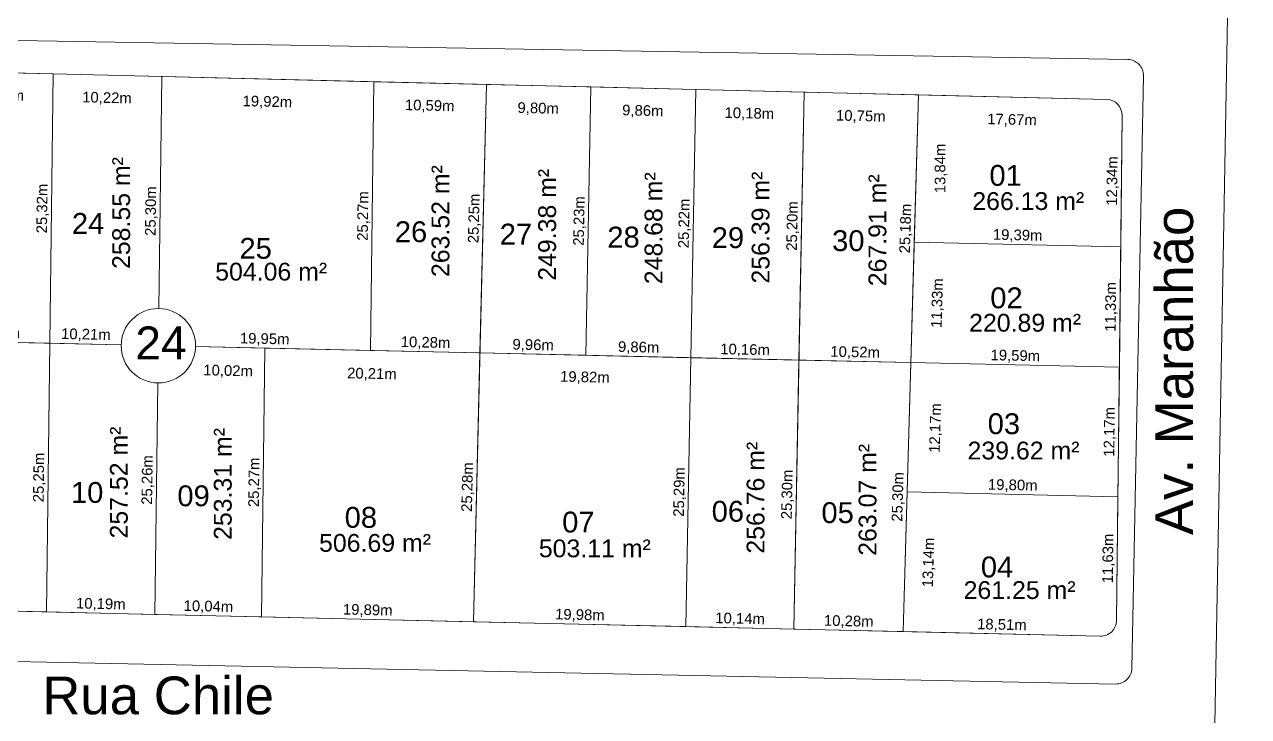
# Model space of a CAD drawing. Header units: metres. Extents: x 3808 to 8215, y 2374 to 6187.
# Drawn here: x 5308.2 to 5423.2, y 5168.4 to 5233.5 of the extents above; entities that cross this region are included whole.
import ezdxf
from ezdxf.enums import TextEntityAlignment as Align

# ---------------------------------------------------------------- set-up
doc = ezdxf.new("R2010")
doc.units = ezdxf.units.M
doc.linetypes.add('CONTINUO', pattern=[0])
for name, color, linetype in [('Areas Lotes', 1, 'Continuous'), ('Calçada', 8, 'Continuous'), ('COTAS', 7, 'Continuous'), ('Lote', 7, 'Continuous'), ('Nome das Ruas', 7, 'Continuous'), ('Nº Lote', 7, 'Continuous'), ('Nº. quadra', 7, 'Continuous'), ('q', 9, 'CONTINUO'), ('quadras', 7, 'Continuous')]:
    doc.layers.add(name, color=color, linetype=linetype)
doc.styles.add('Arial', font='arial.ttf')
doc.dimstyles.new('Copy(2) of ISO-25', dxfattribs={"dimtxt": 1, "dimasz": 2.5, "dimexe": 1.25, "dimexo": 0.625, "dimgap": 0.2, "dimtad": 1, "dimtoh": 1, "dimlfac": 1, "dimzin": 1, "dimtxsty": 'Arial', "dimblk": 'NONE', "dimcen": 0, "dimse1": 1, "dimse2": 1, "dimsd1": 1, "dimsd2": 1, "dimclrt": 256, "dimaunit": 1, "dimadec": 3, "dimazin": 0, "dimtfac": 1, "dimtmove": 0, "dimatfit": 3, "dimldrblk": 'NONE', "dimfxl": 1, "dimtolj": 1, "dimtzin": 0, "dimarcsym": 0})

# ---------------------------------------------------------------- blocks, each defined once
blk = doc.blocks.new('*D5494')
at = {"layer": 'Defpoints', "color": 0, "linetype": 'Continuous', "transparency": 16777216}
for p in [(5390.81, 5176.43), (5390.81, 5176.43), (5409.32, 5176.01)]:
    blk.add_point(p, dxfattribs=at)
at = {"layer": 'Lote', "linetype": 'Continuous', "lineweight": 5, "transparency": 16777216, "insert": (5400.08, 5177.02), "char_height": 1, "attachment_point": 5, "rotation": 358.6772, "style": 'Arial'}
blk.add_mtext('\\A1;18,51m', dxfattribs=at)
blk = doc.blocks.new('_None')
blk = doc.blocks.new('*D5495')
at = {"layer": 'Defpoints', "color": 0, "linetype": 'Continuous', "transparency": 16777216}
for p in [(5380.54, 5176.67), (5380.54, 5176.67), (5390.81, 5176.43)]:
    blk.add_point(p, dxfattribs=at)
at = {"layer": 'Lote', "linetype": 'Continuous', "lineweight": 5, "transparency": 16777216, "insert": (5385.69, 5177.35), "char_height": 1, "attachment_point": 5, "rotation": 358.6772, "style": 'Arial'}
blk.add_mtext('\\A1;10,28m', dxfattribs=at)
blk = doc.blocks.new('*D5496')
at = {"layer": 'Defpoints', "color": 0, "linetype": 'Continuous', "transparency": 16777216}
for p in [(5370.4, 5176.9), (5370.4, 5176.9), (5380.54, 5176.67)]:
    blk.add_point(p, dxfattribs=at)
at = {"layer": 'Lote', "linetype": 'Continuous', "lineweight": 5, "transparency": 16777216, "insert": (5375.48, 5177.59), "char_height": 1, "attachment_point": 5, "rotation": 358.6772, "style": 'Arial'}
blk.add_mtext('\\A1;10,14m', dxfattribs=at)
blk = doc.blocks.new('*D5497')
at = {"layer": 'Defpoints', "color": 0, "linetype": 'Continuous', "transparency": 16777216}
for p in [(5350.42, 5177.37), (5350.42, 5177.37), (5370.4, 5176.9)]:
    blk.add_point(p, dxfattribs=at)
at = {"layer": 'Lote', "linetype": 'Continuous', "lineweight": 5, "transparency": 16777216, "insert": (5360.43, 5177.94), "char_height": 1, "attachment_point": 5, "rotation": 358.6772, "style": 'Arial'}
blk.add_mtext('\\A1;19,98m', dxfattribs=at)
blk = doc.blocks.new('*D5498')
at = {"layer": 'Defpoints', "color": 0, "linetype": 'Continuous', "transparency": 16777216}
for p in [(5330.53, 5177.82), (5330.53, 5177.82), (5350.42, 5177.37)]:
    blk.add_point(p, dxfattribs=at)
at = {"layer": 'Lote', "linetype": 'Continuous', "lineweight": 5, "transparency": 16777216, "insert": (5340.5, 5178.4), "char_height": 1, "attachment_point": 5, "rotation": 358.6772, "style": 'Arial'}
blk.add_mtext('\\A1;19,89m', dxfattribs=at)
blk = doc.blocks.new('*D5499')
at = {"layer": 'Defpoints', "color": 0, "linetype": 'Continuous', "transparency": 16777216}
for p in [(5320.5, 5178.06), (5320.5, 5178.06), (5330.53, 5177.82)]:
    blk.add_point(p, dxfattribs=at)
at = {"layer": 'Lote', "linetype": 'Continuous', "lineweight": 5, "transparency": 16777216, "insert": (5325.53, 5178.74), "char_height": 1, "attachment_point": 5, "rotation": 358.6772, "style": 'Arial'}
blk.add_mtext('\\A1;10,04m', dxfattribs=at)
blk = doc.blocks.new('*D5500')
at = {"layer": 'Defpoints', "color": 0, "linetype": 'Continuous', "transparency": 16777216}
for p in [(5310.31, 5178.29), (5310.31, 5178.29), (5320.5, 5178.06)]:
    blk.add_point(p, dxfattribs=at)
at = {"layer": 'Lote', "linetype": 'Continuous', "lineweight": 5, "transparency": 16777216, "insert": (5315.42, 5178.97), "char_height": 1, "attachment_point": 5, "rotation": 358.6772, "style": 'Arial'}
blk.add_mtext('\\A1;10,19m', dxfattribs=at)
blk = doc.blocks.new('*D5501')
at = {"layer": 'Defpoints', "color": 0, "linetype": 'Continuous', "transparency": 16777216}
for p in [(5299.74, 5178.54), (5299.74, 5178.54), (5310.31, 5178.29)]:
    blk.add_point(p, dxfattribs=at)
at = {"layer": 'Lote', "linetype": 'Continuous', "lineweight": 5, "transparency": 16777216, "insert": (5305.05, 5179.21), "char_height": 1, "attachment_point": 5, "rotation": 358.6772, "style": 'Arial'}
blk.add_mtext('\\A1;10,57m', dxfattribs=at)
blk = doc.blocks.new('*D5513')
at = {"layer": 'Defpoints', "color": 0, "linetype": 'Continuous', "transparency": 16777216}
for p in [(5300.33, 5203.77), (5310.63, 5203.54), (5310.63, 5203.54)]:
    blk.add_point(p, dxfattribs=at)
at = {"layer": 'Lote', "linetype": 'Continuous', "lineweight": 5, "transparency": 16777216, "insert": (5305.5, 5204.46), "char_height": 1, "attachment_point": 5, "rotation": 358.7143, "style": 'Arial'}
blk.add_mtext('\\A1;10,30m', dxfattribs=at)
blk = doc.blocks.new('*D5514')
at = {"layer": 'Defpoints', "color": 0, "linetype": 'Continuous', "transparency": 16777216}
for p in [(5308.9, 5203.63), (5319.1, 5203.4), (5319.1, 5203.4)]:
    blk.add_point(p, dxfattribs=at)
at = {"layer": 'Lote', "linetype": 'Continuous', "lineweight": 5, "transparency": 16777216, "insert": (5314.02, 5204.31), "char_height": 1, "attachment_point": 5, "rotation": 358.7143, "style": 'Arial'}
blk.add_mtext('\\A1;10,21m', dxfattribs=at)
blk = doc.blocks.new('*D5515')
at = {"layer": 'Defpoints', "color": 0, "linetype": 'Continuous', "transparency": 16777216}
for p in [(5320.83, 5203.31), (5340.77, 5202.86), (5340.77, 5202.86)]:
    blk.add_point(p, dxfattribs=at)
at = {"layer": 'Lote', "linetype": 'Continuous', "lineweight": 5, "transparency": 16777216, "insert": (5330.82, 5203.89), "char_height": 1, "attachment_point": 5, "rotation": 358.7143, "style": 'Arial'}
blk.add_mtext('\\A1;19,95m', dxfattribs=at)
blk = doc.blocks.new('*D5516')
at = {"layer": 'Defpoints', "color": 0, "linetype": 'Continuous', "transparency": 16777216}
for p in [(5340.77, 5202.86), (5351.04, 5202.63), (5351.04, 5202.63)]:
    blk.add_point(p, dxfattribs=at)
at = {"layer": 'Lote', "linetype": 'Continuous', "lineweight": 5, "transparency": 16777216, "insert": (5345.93, 5203.55), "char_height": 1, "attachment_point": 5, "rotation": 358.7143, "style": 'Arial'}
blk.add_mtext('\\A1;10,28m', dxfattribs=at)
blk = doc.blocks.new('*D5517')
at = {"layer": 'Defpoints', "color": 0, "linetype": 'Continuous', "transparency": 16777216}
for p in [(5351.04, 5202.63), (5361, 5202.41), (5361, 5202.41)]:
    blk.add_point(p, dxfattribs=at)
at = {"layer": 'Lote', "linetype": 'Continuous', "lineweight": 5, "transparency": 16777216, "insert": (5356.04, 5203.32), "char_height": 1, "attachment_point": 5, "rotation": 358.7143, "style": 'Arial'}
blk.add_mtext('\\A1;9,96m', dxfattribs=at)
blk = doc.blocks.new('*D5518')
at = {"layer": 'Defpoints', "color": 0, "linetype": 'Continuous', "transparency": 16777216}
for p in [(5361, 5202.41), (5370.86, 5202.19), (5370.86, 5202.19)]:
    blk.add_point(p, dxfattribs=at)
at = {"layer": 'Lote', "linetype": 'Continuous', "lineweight": 5, "transparency": 16777216, "insert": (5365.95, 5203.1), "char_height": 1, "attachment_point": 5, "rotation": 358.7143, "style": 'Arial'}
blk.add_mtext('\\A1;9,86m', dxfattribs=at)
blk = doc.blocks.new('*D5519')
at = {"layer": 'Defpoints', "color": 0, "linetype": 'Continuous', "transparency": 16777216}
for p in [(5370.86, 5202.19), (5381.02, 5201.96), (5381.02, 5201.96)]:
    blk.add_point(p, dxfattribs=at)
at = {"layer": 'Lote', "linetype": 'Continuous', "lineweight": 5, "transparency": 16777216, "insert": (5375.95, 5202.88), "char_height": 1, "attachment_point": 5, "rotation": 358.7143, "style": 'Arial'}
blk.add_mtext('\\A1;10,16m', dxfattribs=at)
blk = doc.blocks.new('*D5520')
at = {"layer": 'Defpoints', "color": 0, "linetype": 'Continuous', "transparency": 16777216}
for p in [(5381.02, 5201.96), (5391.53, 5201.73), (5391.53, 5201.73)]:
    blk.add_point(p, dxfattribs=at)
at = {"layer": 'Lote', "linetype": 'Continuous', "lineweight": 5, "transparency": 16777216, "insert": (5386.29, 5202.64), "char_height": 1, "attachment_point": 5, "rotation": 358.7143, "style": 'Arial'}
blk.add_mtext('\\A1;10,52m', dxfattribs=at)
blk = doc.blocks.new('*D5521')
at = {"layer": 'Defpoints', "color": 0, "linetype": 'Continuous', "transparency": 16777216}
for p in [(5391.53, 5201.73), (5411.12, 5201.29), (5411.12, 5201.29)]:
    blk.add_point(p, dxfattribs=at)
at = {"layer": 'Lote', "linetype": 'Continuous', "lineweight": 5, "transparency": 16777216, "insert": (5401.34, 5202.31), "char_height": 1, "attachment_point": 5, "rotation": 358.7143, "style": 'Arial'}
blk.add_mtext('\\A1;19,59m', dxfattribs=at)
blk = doc.blocks.new('*D5528')
at = {"layer": 'Defpoints', "color": 0, "linetype": 'Continuous', "transparency": 16777216}
for p in [(5300.92, 5229.1), (5310.94, 5228.86), (5310.87, 5225.87)]:
    blk.add_point(p, dxfattribs=at)
at = {"layer": 'COTAS', "linetype": 'Continuous', "lineweight": 5, "transparency": 16777216, "insert": (5305.88, 5226.8), "char_height": 1, "attachment_point": 5, "rotation": 358.6169, "style": 'Arial'}
blk.add_mtext('\\A1;10,02m', dxfattribs=at)
blk = doc.blocks.new('*D5529')
at = {"layer": 'Defpoints', "color": 0, "linetype": 'Continuous', "transparency": 16777216}
for p in [(5310.94, 5228.86), (5321.16, 5228.61), (5321.09, 5225.63)]:
    blk.add_point(p, dxfattribs=at)
at = {"layer": 'COTAS', "linetype": 'Continuous', "lineweight": 5, "transparency": 16777216, "insert": (5316, 5226.55), "char_height": 1, "attachment_point": 5, "rotation": 358.6169, "style": 'Arial'}
blk.add_mtext('\\A1;10,22m', dxfattribs=at)
blk = doc.blocks.new('*D5530')
at = {"layer": 'Defpoints', "color": 0, "linetype": 'Continuous', "transparency": 16777216}
for p in [(5321.16, 5228.61), (5341.08, 5228.13), (5341.01, 5225.15)]:
    blk.add_point(p, dxfattribs=at)
at = {"layer": 'COTAS', "linetype": 'Continuous', "lineweight": 5, "transparency": 16777216, "insert": (5331.07, 5226.19), "char_height": 1, "attachment_point": 5, "rotation": 358.6169, "style": 'Arial'}
blk.add_mtext('\\A1;19,92m', dxfattribs=at)
blk = doc.blocks.new('*D5531')
at = {"layer": 'Defpoints', "color": 0, "linetype": 'Continuous', "transparency": 16777216}
for p in [(5341.08, 5228.13), (5351.67, 5227.88), (5351.59, 5224.89)]:
    blk.add_point(p, dxfattribs=at)
at = {"layer": 'COTAS', "linetype": 'Continuous', "lineweight": 5, "transparency": 16777216, "insert": (5346.32, 5225.82), "char_height": 1, "attachment_point": 5, "rotation": 358.6169, "style": 'Arial'}
blk.add_mtext('\\A1;10,59m', dxfattribs=at)
blk = doc.blocks.new('*D5532')
at = {"layer": 'Defpoints', "color": 0, "linetype": 'Continuous', "transparency": 16777216}
for p in [(5351.67, 5227.88), (5361.46, 5227.64), (5361.39, 5224.65)]:
    blk.add_point(p, dxfattribs=at)
at = {"layer": 'COTAS', "linetype": 'Continuous', "lineweight": 5, "transparency": 16777216, "insert": (5356.51, 5225.57), "char_height": 1, "attachment_point": 5, "rotation": 358.6169, "style": 'Arial'}
blk.add_mtext('\\A1;9,80m', dxfattribs=at)
blk = doc.blocks.new('*D5533')
at = {"layer": 'Defpoints', "color": 0, "linetype": 'Continuous', "transparency": 16777216}
for p in [(5361.46, 5227.64), (5371.32, 5227.4), (5371.24, 5224.42)]:
    blk.add_point(p, dxfattribs=at)
at = {"layer": 'COTAS', "linetype": 'Continuous', "lineweight": 5, "transparency": 16777216, "insert": (5366.34, 5225.34), "char_height": 1, "attachment_point": 5, "rotation": 358.6169, "style": 'Arial'}
blk.add_mtext('\\A1;9,86m', dxfattribs=at)
blk = doc.blocks.new('*D5534')
at = {"layer": 'Defpoints', "color": 0, "linetype": 'Continuous', "transparency": 16777216}
for p in [(5371.32, 5227.4), (5381.49, 5227.16), (5381.42, 5224.17)]:
    blk.add_point(p, dxfattribs=at)
at = {"layer": 'COTAS', "linetype": 'Continuous', "lineweight": 5, "transparency": 16777216, "insert": (5376.35, 5225.09), "char_height": 1, "attachment_point": 5, "rotation": 358.6169, "style": 'Arial'}
blk.add_mtext('\\A1;10,18m', dxfattribs=at)
blk = doc.blocks.new('*D5535')
at = {"layer": 'Defpoints', "color": 0, "linetype": 'Continuous', "transparency": 16777216}
for p in [(5381.49, 5227.16), (5392.24, 5226.9), (5392.17, 5223.91)]:
    blk.add_point(p, dxfattribs=at)
at = {"layer": 'COTAS', "linetype": 'Continuous', "lineweight": 5, "transparency": 16777216, "insert": (5386.82, 5224.84), "char_height": 1, "attachment_point": 5, "rotation": 358.6169, "style": 'Arial'}
blk.add_mtext('\\A1;10,75m', dxfattribs=at)
blk = doc.blocks.new('*D5536')
at = {"layer": 'Defpoints', "color": 0, "linetype": 'Continuous', "transparency": 16777216}
for p in [(5392.24, 5226.9), (5409.91, 5226.47), (5409.84, 5223.48)]:
    blk.add_point(p, dxfattribs=at)
at = {"layer": 'COTAS', "linetype": 'Continuous', "lineweight": 5, "transparency": 16777216, "insert": (5401.03, 5224.5), "char_height": 1, "attachment_point": 5, "rotation": 358.6169, "style": 'Arial'}
blk.add_mtext('\\A1;17,67m', dxfattribs=at)
blk = doc.blocks.new('*D5537')
at = {"layer": 'Defpoints', "color": 0, "linetype": 'Continuous', "transparency": 16777216}
for p in [(5391.85, 5213.05), (5391.85, 5213.05), (5411.24, 5212.62)]:
    blk.add_point(p, dxfattribs=at)
at = {"layer": 'COTAS', "linetype": 'Continuous', "lineweight": 5, "transparency": 16777216, "insert": (5401.56, 5213.64), "char_height": 1, "attachment_point": 5, "rotation": 358.7143, "style": 'Arial'}
blk.add_mtext('\\A1;19,39m', dxfattribs=at)
blk = doc.blocks.new('*D5538')
at = {"layer": 'Defpoints', "color": 0, "linetype": 'Continuous', "transparency": 16777216}
for p in [(5391.18, 5189.56), (5391.18, 5189.56), (5410.98, 5189.12)]:
    blk.add_point(p, dxfattribs=at)
at = {"layer": 'COTAS', "linetype": 'Continuous', "lineweight": 5, "transparency": 16777216, "insert": (5401.1, 5190.14), "char_height": 1, "attachment_point": 5, "rotation": 358.7143, "style": 'Arial'}
blk.add_mtext('\\A1;19,80m', dxfattribs=at)
blk = doc.blocks.new('*D5539')
at = {"layer": 'Defpoints', "color": 0, "linetype": 'Continuous', "transparency": 16777216}
for p in [(5391.53, 5201.73), (5390.81, 5176.43), (5390.81, 5176.43)]:
    blk.add_point(p, dxfattribs=at)
at = {"layer": 'COTAS', "linetype": 'Continuous', "lineweight": 5, "transparency": 16777216, "insert": (5390.37, 5189.1), "char_height": 1, "attachment_point": 5, "rotation": 88.3736, "style": 'Arial'}
blk.add_mtext('\\A1;25,30m', dxfattribs=at)
blk = doc.blocks.new('*D5540')
at = {"layer": 'Defpoints', "color": 0, "linetype": 'Continuous', "transparency": 16777216}
for p in [(5392.24, 5226.9), (5391.53, 5201.73), (5391.53, 5201.73)]:
    blk.add_point(p, dxfattribs=at)
at = {"layer": 'COTAS', "linetype": 'Continuous', "lineweight": 5, "transparency": 16777216, "insert": (5391.09, 5214.33), "char_height": 1, "attachment_point": 5, "rotation": 88.3736, "style": 'Arial'}
blk.add_mtext('\\A1;25,18m', dxfattribs=at)
blk = doc.blocks.new('*D5541')
at = {"layer": 'Defpoints', "color": 0, "linetype": 'Continuous', "transparency": 16777216}
for p in [(5391.85, 5226.9), (5391.85, 5213.05), (5395.16, 5213.05)]:
    blk.add_point(p, dxfattribs=at)
at = {"layer": 'COTAS', "linetype": 'Continuous', "lineweight": 5, "transparency": 16777216, "insert": (5394.36, 5219.98), "char_height": 1, "attachment_point": 5, "rotation": 90, "style": 'Arial'}
blk.add_mtext('\\A1;13,84m', dxfattribs=at)
blk = doc.blocks.new('*D5542')
at = {"layer": 'Defpoints', "color": 0, "linetype": 'Continuous', "transparency": 16777216}
for p in [(5391.85, 5213.05), (5391.53, 5201.73), (5394.71, 5201.64)]:
    blk.add_point(p, dxfattribs=at)
at = {"layer": 'COTAS', "linetype": 'Continuous', "lineweight": 5, "transparency": 16777216, "insert": (5394.07, 5207.32), "char_height": 1, "attachment_point": 5, "rotation": 88.3736, "style": 'Arial'}
blk.add_mtext('\\A1;11,33m', dxfattribs=at)
blk = doc.blocks.new('*D5543')
at = {"layer": 'Defpoints', "color": 0, "linetype": 'Continuous', "transparency": 16777216}
for p in [(5391.53, 5201.73), (5391.18, 5189.56), (5394.52, 5189.47)]:
    blk.add_point(p, dxfattribs=at)
at = {"layer": 'COTAS', "linetype": 'Continuous', "lineweight": 5, "transparency": 16777216, "insert": (5393.89, 5195.57), "char_height": 1, "attachment_point": 5, "rotation": 88.3736, "style": 'Arial'}
blk.add_mtext('\\A1;12,17m', dxfattribs=at)
blk = doc.blocks.new('*D5544')
at = {"layer": 'Defpoints', "color": 0, "linetype": 'Continuous', "transparency": 16777216}
for p in [(5391.18, 5189.56), (5390.81, 5176.43), (5393.87, 5176.35)]:
    blk.add_point(p, dxfattribs=at)
at = {"layer": 'COTAS', "linetype": 'Continuous', "lineweight": 5, "transparency": 16777216, "insert": (5393.25, 5182.93), "char_height": 1, "attachment_point": 5, "rotation": 88.3736, "style": 'Arial'}
blk.add_mtext('\\A1;13,14m', dxfattribs=at)
blk = doc.blocks.new('*D5545')
at = {"layer": 'Defpoints', "color": 0, "linetype": 'Continuous', "transparency": 16777216}
for p in [(5410.98, 5189.12), (5410.98, 5189.12), (5410.85, 5177.49)]:
    blk.add_point(p, dxfattribs=at)
at = {"layer": 'COTAS', "linetype": 'Continuous', "lineweight": 5, "transparency": 16777216, "insert": (5410.12, 5183.31), "char_height": 1, "attachment_point": 5, "rotation": 89.3679, "style": 'Arial'}
blk.add_mtext('\\A1;11,63m', dxfattribs=at)
blk = doc.blocks.new('*D5546')
at = {"layer": 'Defpoints', "color": 0, "linetype": 'Continuous', "transparency": 16777216}
for p in [(5411.12, 5201.29), (5411.12, 5201.29), (5410.98, 5189.12)]:
    blk.add_point(p, dxfattribs=at)
at = {"layer": 'COTAS', "linetype": 'Continuous', "lineweight": 5, "transparency": 16777216, "insert": (5410.25, 5195.21), "char_height": 1, "attachment_point": 5, "rotation": 89.3679, "style": 'Arial'}
blk.add_mtext('\\A1;12,17m', dxfattribs=at)
blk = doc.blocks.new('*D5547')
at = {"layer": 'Defpoints', "color": 0, "linetype": 'Continuous', "transparency": 16777216}
for p in [(5411.24, 5212.62), (5411.24, 5212.62), (5411.12, 5201.29)]:
    blk.add_point(p, dxfattribs=at)
at = {"layer": 'COTAS', "linetype": 'Continuous', "lineweight": 5, "transparency": 16777216, "insert": (5410.38, 5206.96), "char_height": 1, "attachment_point": 5, "rotation": 89.3679, "style": 'Arial'}
blk.add_mtext('\\A1;11,33m', dxfattribs=at)
blk = doc.blocks.new('*D5548')
at = {"layer": 'Defpoints', "color": 0, "linetype": 'Continuous', "transparency": 16777216}
for p in [(5411.38, 5224.96), (5411.38, 5224.96), (5411.24, 5212.62)]:
    blk.add_point(p, dxfattribs=at)
at = {"layer": 'COTAS', "linetype": 'Continuous', "lineweight": 5, "transparency": 16777216, "insert": (5410.51, 5218.8), "char_height": 1, "attachment_point": 5, "rotation": 89.3679, "style": 'Arial'}
blk.add_mtext('\\A1;12,34m', dxfattribs=at)
blk = doc.blocks.new('*D5549')
at = {"layer": 'Defpoints', "color": 0, "linetype": 'Continuous', "transparency": 16777216}
for p in [(5381.49, 5227.16), (5381.02, 5201.96), (5381.02, 5201.96)]:
    blk.add_point(p, dxfattribs=at)
at = {"layer": 'COTAS', "linetype": 'Continuous', "lineweight": 5, "transparency": 16777216, "insert": (5380.45, 5214.57), "char_height": 1, "attachment_point": 5, "rotation": 88.9122, "style": 'Arial'}
blk.add_mtext('\\A1;25,20m', dxfattribs=at)
blk = doc.blocks.new('*D5550')
at = {"layer": 'Defpoints', "color": 0, "linetype": 'Continuous', "transparency": 16777216}
for p in [(5381.02, 5201.96), (5380.54, 5176.67), (5380.54, 5176.67)]:
    blk.add_point(p, dxfattribs=at)
at = {"layer": 'COTAS', "linetype": 'Continuous', "lineweight": 5, "transparency": 16777216, "insert": (5379.97, 5189.33), "char_height": 1, "attachment_point": 5, "rotation": 88.9122, "style": 'Arial'}
blk.add_mtext('\\A1;25,30m', dxfattribs=at)
blk = doc.blocks.new('*D5551')
at = {"layer": 'Defpoints', "color": 0, "linetype": 'Continuous', "transparency": 16777216}
for p in [(5370.86, 5202.19), (5370.4, 5176.9), (5370.4, 5176.9)]:
    blk.add_point(p, dxfattribs=at)
at = {"layer": 'COTAS', "linetype": 'Continuous', "lineweight": 5, "transparency": 16777216, "insert": (5369.83, 5189.56), "char_height": 1, "attachment_point": 5, "rotation": 88.9561, "style": 'Arial'}
blk.add_mtext('\\A1;25,29m', dxfattribs=at)
blk = doc.blocks.new('*D5552')
at = {"layer": 'Defpoints', "color": 0, "linetype": 'Continuous', "transparency": 16777216}
for p in [(5371.32, 5227.4), (5370.86, 5202.19), (5370.86, 5202.19)]:
    blk.add_point(p, dxfattribs=at)
at = {"layer": 'COTAS', "linetype": 'Continuous', "lineweight": 5, "transparency": 16777216, "insert": (5370.29, 5214.81), "char_height": 1, "attachment_point": 5, "rotation": 88.9561, "style": 'Arial'}
blk.add_mtext('\\A1;25,22m', dxfattribs=at)
blk = doc.blocks.new('*D5553')
at = {"layer": 'Defpoints', "color": 0, "linetype": 'Continuous', "transparency": 16777216}
for p in [(5361.46, 5227.64), (5361, 5202.41), (5361, 5202.41)]:
    blk.add_point(p, dxfattribs=at)
at = {"layer": 'COTAS', "linetype": 'Continuous', "lineweight": 5, "transparency": 16777216, "insert": (5360.43, 5215.04), "char_height": 1, "attachment_point": 5, "rotation": 88.9561, "style": 'Arial'}
blk.add_mtext('\\A1;25,23m', dxfattribs=at)
blk = doc.blocks.new('*D5554')
at = {"layer": 'Defpoints', "color": 0, "linetype": 'Continuous', "transparency": 16777216}
for p in [(5351.67, 5227.88), (5351.67, 5227.88), (5351.04, 5202.63)]:
    blk.add_point(p, dxfattribs=at)
at = {"layer": 'COTAS', "linetype": 'Continuous', "lineweight": 5, "transparency": 16777216, "insert": (5350.55, 5215.28), "char_height": 1, "attachment_point": 5, "rotation": 88.5894, "style": 'Arial'}
blk.add_mtext('\\A1;25,25m', dxfattribs=at)
blk = doc.blocks.new('*D5555')
at = {"layer": 'Defpoints', "color": 0, "linetype": 'Continuous', "transparency": 16777216}
for p in [(5341.08, 5228.13), (5341.08, 5228.13), (5340.77, 5202.86)]:
    blk.add_point(p, dxfattribs=at)
at = {"layer": 'COTAS', "linetype": 'Continuous', "lineweight": 5, "transparency": 16777216, "insert": (5340.12, 5215.51), "char_height": 1, "attachment_point": 5, "rotation": 89.2988, "style": 'Arial'}
blk.add_mtext('\\A1;25,27m', dxfattribs=at)
blk = doc.blocks.new('*D5556')
at = {"layer": 'Defpoints', "color": 0, "linetype": 'Continuous', "transparency": 16777216}
for p in [(5351.04, 5202.63), (5350.42, 5177.37), (5350.42, 5177.37)]:
    blk.add_point(p, dxfattribs=at)
at = {"layer": 'COTAS', "linetype": 'Continuous', "lineweight": 5, "transparency": 16777216, "insert": (5349.93, 5190.02), "char_height": 1, "attachment_point": 5, "rotation": 88.5894, "style": 'Arial'}
blk.add_mtext('\\A1;25,28m', dxfattribs=at)
blk = doc.blocks.new('*D5557')
at = {"layer": 'Defpoints', "color": 0, "linetype": 'Continuous', "transparency": 16777216}
for p in [(5330.84, 5203.09), (5330.53, 5177.82), (5330.53, 5177.82)]:
    blk.add_point(p, dxfattribs=at)
at = {"layer": 'COTAS', "linetype": 'Continuous', "lineweight": 5, "transparency": 16777216, "insert": (5329.89, 5190.47), "char_height": 1, "attachment_point": 5, "rotation": 89.2988, "style": 'Arial'}
blk.add_mtext('\\A1;25,27m', dxfattribs=at)
blk = doc.blocks.new('*D5558')
at = {"layer": 'Defpoints', "color": 0, "linetype": 'Continuous', "transparency": 16777216}
for p in [(5320.83, 5203.31), (5320.5, 5178.06), (5320.5, 5178.06)]:
    blk.add_point(p, dxfattribs=at)
at = {"layer": 'COTAS', "linetype": 'Continuous', "lineweight": 5, "transparency": 16777216, "insert": (5319.86, 5190.69), "char_height": 1, "attachment_point": 5, "rotation": 89.2439, "style": 'Arial'}
blk.add_mtext('\\A1;25,26m', dxfattribs=at)
blk = doc.blocks.new('*D5559')
at = {"layer": 'Defpoints', "color": 0, "linetype": 'Continuous', "transparency": 16777216}
for p in [(5321.16, 5228.61), (5321.16, 5228.61), (5320.83, 5203.31)]:
    blk.add_point(p, dxfattribs=at)
at = {"layer": 'COTAS', "linetype": 'Continuous', "lineweight": 5, "transparency": 16777216, "insert": (5320.19, 5215.97), "char_height": 1, "attachment_point": 5, "rotation": 89.2439, "style": 'Arial'}
blk.add_mtext('\\A1;25,30m', dxfattribs=at)
blk = doc.blocks.new('*D5560')
at = {"layer": 'Defpoints', "color": 0, "linetype": 'Continuous', "transparency": 16777216}
for p in [(5310.94, 5228.86), (5310.94, 5228.86), (5310.63, 5203.54)]:
    blk.add_point(p, dxfattribs=at)
at = {"layer": 'COTAS', "linetype": 'Continuous', "lineweight": 5, "transparency": 16777216, "insert": (5309.98, 5216.21), "char_height": 1, "attachment_point": 5, "rotation": 89.2844, "style": 'Arial'}
blk.add_mtext('\\A1;25,32m', dxfattribs=at)
blk = doc.blocks.new('*D5561')
at = {"layer": 'Defpoints', "color": 0, "linetype": 'Continuous', "transparency": 16777216}
for p in [(5310.63, 5203.54), (5310.31, 5178.29), (5310.31, 5178.29)]:
    blk.add_point(p, dxfattribs=at)
at = {"layer": 'COTAS', "linetype": 'Continuous', "lineweight": 5, "transparency": 16777216, "insert": (5309.67, 5190.93), "char_height": 1, "attachment_point": 5, "rotation": 89.2844, "style": 'Arial'}
blk.add_mtext('\\A1;25,25m', dxfattribs=at)
blk = doc.blocks.new('*D5574')
at = {"layer": 'Defpoints', "color": 0, "linetype": 'Continuous', "transparency": 16777216}
for p in [(5322.43, 5203.31), (5332.44, 5203.09), (5332.37, 5199.98)]:
    blk.add_point(p, dxfattribs=at)
at = {"layer": 'COTAS', "linetype": 'Continuous', "lineweight": 5, "transparency": 16777216, "insert": (5327.38, 5200.89), "char_height": 1, "attachment_point": 5, "rotation": 358.7143, "style": 'Arial'}
blk.add_mtext('\\A1;10,02m', dxfattribs=at)
blk = doc.blocks.new('*D5575')
at = {"layer": 'Defpoints', "color": 0, "linetype": 'Continuous', "transparency": 16777216}
for p in [(5330.84, 5203.09), (5351.04, 5202.63), (5350.98, 5199.58)]:
    blk.add_point(p, dxfattribs=at)
at = {"layer": 'COTAS', "linetype": 'Continuous', "lineweight": 5, "transparency": 16777216, "insert": (5340.89, 5200.61), "char_height": 1, "attachment_point": 5, "rotation": 358.7143, "style": 'Arial'}
blk.add_mtext('\\A1;20,21m', dxfattribs=at)
blk = doc.blocks.new('*D5576')
at = {"layer": 'Defpoints', "color": 0, "linetype": 'Continuous', "transparency": 16777216}
for p in [(5351.04, 5202.63), (5370.86, 5202.19), (5370.79, 5199.26)]:
    blk.add_point(p, dxfattribs=at)
at = {"layer": 'COTAS', "linetype": 'Continuous', "lineweight": 5, "transparency": 16777216, "insert": (5360.9, 5200.29), "char_height": 1, "attachment_point": 5, "rotation": 358.7143, "style": 'Arial'}
blk.add_mtext('\\A1;19,82m', dxfattribs=at)

msp = doc.modelspace()

# ---------------------------------------------------------------- linework, layer by layer
at = {"layer": 'Calçada', "linetype": 'Continuous', "lineweight": 5}
for p, q in [((5411.907, 5230.22), (5228.293, 5233.386)), ((5413.38, 5228.691), (5412.285, 5172.976)), ((5410.754, 5171.505), (5227.16, 5175.287))]:
    msp.add_line(p, q, dxfattribs=at)
for centre, start, end in [((5411.881, 5228.721), 358.87333, 89.01241), ((5410.785, 5173.005), 268.82016, 358.87333)]:
    msp.add_arc(centre, 1.5, start, end, dxfattribs=at)
at = {"layer": 'Lote', "lineweight": 5}
for p, q in [((5310.31, 5178.291), (5310.942, 5228.861)), ((5321.163, 5228.614), (5320.875, 5206.808)), ((5341.08, 5228.133), (5340.771, 5202.865)), ((5350.422, 5177.365), (5351.666, 5227.877)), ((5361.461, 5227.641), (5361.002, 5202.411)), ((5371.317, 5227.403), (5370.397, 5176.904)), ((5380.536, 5176.67), (5381.494, 5227.157)), ((5390.812, 5176.433), (5392.245, 5226.898)), ((5391.852, 5213.054), (5411.24, 5212.619)), ((5229.56, 5205.361), (5317.334, 5203.391)), ((5324.323, 5203.234), (5411.124, 5201.286)), ((5330.842, 5203.088), (5330.533, 5177.824)), ((5320.782, 5199.817), (5320.495, 5178.056)), ((5391.185, 5189.564), (5410.981, 5189.12))]:
    msp.add_line(p, q, dxfattribs=at)
at = {"layer": 'Lote', "linetype": 'Continuous', "lineweight": 5, "flags": 128}
for points in [[(5310.942, 5228.861), (5300.921, 5229.103), (5300.331, 5203.773), (5310.625, 5203.542)], [(5340.771, 5202.865), (5351.044, 5202.634), (5351.666, 5227.877), (5341.08, 5228.133)], [(5351.044, 5202.634), (5361.002, 5202.411), (5361.461, 5227.641), (5351.666, 5227.877)], [(5371.317, 5227.403), (5361.461, 5227.641), (5361.002, 5202.411), (5370.857, 5202.19)], [(5381.494, 5227.157), (5371.317, 5227.403), (5370.857, 5202.19), (5381.016, 5201.962)], [(5392.245, 5226.898), (5381.494, 5227.157), (5381.016, 5201.962), (5391.53, 5201.726)], [(5391.852, 5213.054), (5391.53, 5201.726), (5411.115, 5201.286), (5411.24, 5212.619)], [(5310.625, 5203.542), (5300.331, 5203.773), (5299.743, 5178.535), (5310.31, 5178.291)], [(5330.533, 5177.824), (5350.422, 5177.365), (5351.044, 5202.634), (5330.842, 5203.088)], [(5370.857, 5202.19), (5351.044, 5202.634), (5350.422, 5177.365), (5370.397, 5176.904)], [(5370.857, 5202.19), (5370.397, 5176.904), (5380.536, 5176.67), (5381.016, 5201.962)], [(5381.016, 5201.962), (5380.536, 5176.67), (5390.812, 5176.433), (5391.53, 5201.726)], [(5410.981, 5189.12), (5411.115, 5201.286), (5391.53, 5201.726), (5391.185, 5189.564)]]:
    msp.add_lwpolyline(points, close=True, dxfattribs=at)
for points in [[(5320.875, 5206.808), (5321.163, 5228.614), (5310.942, 5228.861), (5310.625, 5203.542), (5317.334, 5203.391)], [(5324.323, 5203.234), (5340.771, 5202.865), (5341.08, 5228.133), (5321.163, 5228.614), (5320.875, 5206.808)], [(5317.334, 5203.391), (5310.625, 5203.542), (5310.31, 5178.291), (5320.495, 5178.056), (5320.782, 5199.817)], [(5320.782, 5199.817), (5320.495, 5178.056), (5330.533, 5177.824), (5330.842, 5203.088), (5324.323, 5203.234)]]:
    msp.add_lwpolyline(points, dxfattribs=at)
for points in [[(5411.24, 5212.619), (5411.376, 5224.955, 0.4103797), (5409.912, 5226.471), (5392.245, 5226.898), (5391.852, 5213.054)], [(5391.185, 5189.564), (5390.812, 5176.433), (5409.318, 5176.005, 0.4177488), (5410.853, 5177.488), (5410.981, 5189.12)]]:
    msp.add_lwpolyline(points, format="xyb", close=True, dxfattribs=at)
at = {"layer": 'Nº. quadra', "lineweight": 5}
msp.add_circle((5320.829, 5203.313), 3.496, dxfattribs=at)
at = {"layer": 'q', "lineweight": 5}
msp.add_line((5428.372, 5629.504), (5405.671, 4365.473), dxfattribs=at)
at = {"layer": 'quadras', "lineweight": 5}
for p, q in [((5409.912, 5226.471), (5232.164, 5230.763)), ((5410.853, 5177.488), (5411.376, 5224.955)), ((5229.968, 5180.147), (5409.318, 5176.005))]:
    msp.add_line(p, q, dxfattribs=at)
for centre, start, end in [((5409.876, 5224.972), 359.36795, 88.61694), ((5409.353, 5177.505), 268.67724, 359.36795)]:
    msp.add_arc(centre, 1.5, start, end, dxfattribs=at)

# ---------------------------------------------------------------- texts
at = {"layer": 'Areas Lotes', "lineweight": 5, "style": 'Arial'}
for s, p in [('258.55 m²', (5318.168, 5210.529)), ('263.52 m²', (5348.168, 5209.77)), ('249.38 m²', (5358.19, 5209.423)), ('248.68 m²', (5368.188, 5209.096)), ('256.39 m²', (5378.243, 5209.16)), ('267.91 m²', (5389.222, 5208.906)), ('257.52 m²', (5317.952, 5185.193)), ('253.31 m²', (5327.713, 5185.057)), ('256.76 m²', (5377.769, 5183.763)), ('263.07 m²', (5388.294, 5183.563))]:
    msp.add_text(s, height=1.6726, rotation=90, dxfattribs=at).set_placement(p)
at = {"layer": 'Areas Lotes', "linetype": 'Continuous', "lineweight": 5, "style": 'Arial'}
for s, p in [('266.13 m²', (5397.296, 5216.076)), ('504.06 m²', (5326.169, 5209.443)), ('220.89 m²', (5396.998, 5204.636)), ('239.62 m²', (5396.851, 5192.622)), ('506.69 m²', (5335.925, 5183.94)), ('503.11 m²', (5356.573, 5183.424)), ('261.25 m²', (5396.482, 5179.502))]:
    msp.add_text(s, height=1.6726, dxfattribs=at).set_placement(p)
at = {"layer": 'Nome das Ruas', "lineweight": 5, "style": 'Arial'}
msp.add_text('Av. Maranhão', height=3.55, rotation=90, dxfattribs=at).set_placement((5418.041, 5185.509, 165.916))
msp.add_text('Rua Chile', height=3.55, dxfattribs=at).set_placement((5309.919, 5168.662, 165.916))
at = {"layer": 'Nº Lote', "linetype": 'Continuous', "lineweight": 5, "style": 'Arial'}
for s, p in [('01', (5400.429, 5218.347)), ('24', (5314.228, 5213.828)), ('26', (5344.566, 5213.049)), ('27', (5354.427, 5212.826)), ('28', (5364.534, 5212.547)), ('29', (5374.339, 5212.492)), ('30', (5385.649, 5212.213)), ('25', (5329.97, 5211.489)), ('02', (5400.509, 5206.835)), ('03', (5400.267, 5195)), ('10', (5314.138, 5188.536)), ('09', (5324.135, 5188.22)), ('08', (5339.852, 5186.196)), ('07', (5360.289, 5185.754)), ('06', (5374.334, 5186.765)), ('05', (5384.647, 5186.639)), ('04', (5399.625, 5181.532))]:
    msp.add_text(s, height=1.96, dxfattribs=at).set_placement(p, align=Align.CENTER)
at = {"layer": 'Nº. quadra', "lineweight": 5, "style": 'Arial'}
msp.add_text('24', height=3.1039, dxfattribs=at).set_placement((5318.664, 5202.018))

# ---------------------------------------------------------------- dimensions: what is measured, and where the dimension line sits
at = {"layer": 'COTAS', "linetype": 'Continuous', "lineweight": 5}
for base, p1, p2, picture, middle in [((5310.869, 5225.874), (5300.921, 5229.103), (5310.942, 5228.861), '*D5528', (5305.878, 5226.796)), ((5321.09, 5225.628), (5310.942, 5228.861), (5321.163, 5228.614), '*D5529', (5315.999, 5226.552)), ((5341.008, 5225.147), (5321.163, 5228.614), (5341.08, 5228.133), '*D5530', (5331.068, 5226.188)), ((5351.594, 5224.891), (5341.08, 5228.133), (5351.666, 5227.877), '*D5531', (5346.32, 5225.82)), ((5361.389, 5224.655), (5351.666, 5227.877), (5361.461, 5227.641), '*D5532', (5356.511, 5225.574)), ((5371.245, 5224.417), (5361.461, 5227.641), (5371.317, 5227.403), '*D5533', (5366.336, 5225.336)), ((5381.422, 5224.171), (5371.317, 5227.403), (5381.494, 5227.157), '*D5534', (5376.353, 5225.095)), ((5392.173, 5223.911), (5381.494, 5227.157), (5392.245, 5226.898), '*D5535', (5386.817, 5224.842)), ((5409.84, 5223.485), (5392.245, 5226.898), (5409.912, 5226.471), '*D5536', (5401.026, 5224.499))]:
    dim = msp.add_linear_dim(base=base, p1=p1, p2=p2, angle=178.61694, dimstyle='Copy(2) of ISO-25', override={"dimpost": 'm', "dimtmove": 1}, dxfattribs=at)
    dim.commit()
    dim.dimension.update_dxf_attribs({"geometry": picture, "text_midpoint": middle})
for p1, p2, distance, picture, middle in [((5310.625, 5203.542), (5310.942, 5228.861), 0, '*D5560', (5309.983, 5216.211)), ((5320.829, 5203.313), (5321.163, 5228.614), 0, '*D5559', (5320.195, 5215.974)), ((5340.771, 5202.865), (5341.08, 5228.133), 0, '*D5555', (5340.124, 5215.509)), ((5351.044, 5202.634), (5351.666, 5227.877), 0, '*D5554', (5350.554, 5215.276)), ((5361.461, 5227.641), (5361.002, 5202.411), 0, '*D5553', (5360.431, 5215.04)), ((5371.317, 5227.403), (5370.857, 5202.19), 0, '*D5552', (5370.286, 5214.811)), ((5381.494, 5227.157), (5381.016, 5201.962), 0, '*D5549', (5380.454, 5214.575)), ((5392.245, 5226.898), (5391.53, 5201.726), 0, '*D5540', (5391.087, 5214.334)), ((5391.852, 5226.898), (5391.852, 5213.054), 3.304, '*D5541', (5394.355, 5219.976)), ((5411.24, 5212.619), (5411.376, 5224.955), 0, '*D5548', (5410.507, 5218.796)), ((5411.24, 5212.619), (5391.852, 5213.054), 0, '*D5537', (5401.564, 5213.637)), ((5391.852, 5213.054), (5391.53, 5201.726), 3.183, '*D5542', (5394.072, 5207.322)), ((5411.115, 5201.286), (5411.24, 5212.619), 0, '*D5547', (5410.377, 5206.961)), ((5310.625, 5203.542), (5310.31, 5178.291), 0, '*D5561', (5309.667, 5190.926)), ((5320.829, 5203.313), (5320.495, 5178.056), 0, '*D5558', (5319.861, 5190.695)), ((5322.427, 5203.313), (5332.44, 5203.088), -3.109, '*D5574', (5327.382, 5200.893)), ((5330.842, 5203.088), (5330.533, 5177.824), 0, '*D5557', (5329.886, 5190.466)), ((5330.842, 5203.088), (5351.044, 5202.634), -3.052, '*D5575', (5340.893, 5200.611)), ((5351.044, 5202.634), (5350.422, 5177.365), 0, '*D5556', (5349.932, 5190.019)), ((5351.044, 5202.634), (5370.857, 5202.19), -2.927, '*D5576', (5360.903, 5200.286)), ((5370.857, 5202.19), (5370.397, 5176.904), 0, '*D5551', (5369.826, 5189.561)), ((5381.016, 5201.962), (5380.536, 5176.67), 0, '*D5550', (5379.975, 5189.331)), ((5391.53, 5201.726), (5390.812, 5176.433), 0, '*D5539', (5390.371, 5189.102)), ((5391.53, 5201.726), (5391.185, 5189.564), 3.336, '*D5543', (5393.891, 5195.573)), ((5410.981, 5189.12), (5411.115, 5201.286), 0, '*D5546', (5410.247, 5195.212)), ((5410.981, 5189.12), (5391.185, 5189.564), 0, '*D5538', (5401.101, 5190.143)), ((5391.185, 5189.564), (5390.812, 5176.433), 3.055, '*D5544', (5393.251, 5182.934)), ((5410.853, 5177.488), (5410.981, 5189.12), 0, '*D5545', (5410.116, 5183.313))]:
    dim = msp.add_aligned_dim(p1=p1, p2=p2, distance=distance, dimstyle='Copy(2) of ISO-25', override={"dimpost": 'm'}, dxfattribs=at)
    dim.commit()
    dim.dimension.update_dxf_attribs({"geometry": picture, "text_midpoint": middle})
at = {"layer": 'Lote', "linetype": 'Continuous', "lineweight": 5}
for base, p1, p2, angle, picture, middle in [((5310.625, 5203.542), (5300.331, 5203.773), (5310.625, 5203.542), 178.71427, '*D5513', (5305.496, 5204.458)), ((5319.101, 5203.399), (5308.897, 5203.628), (5319.101, 5203.399), 178.71427, '*D5514', (5314.017, 5204.314)), ((5340.771, 5202.865), (5320.829, 5203.313), (5340.771, 5202.865), 178.71427, '*D5515', (5330.818, 5203.889)), ((5351.044, 5202.634), (5340.771, 5202.865), (5351.044, 5202.634), 178.71427, '*D5516', (5345.925, 5203.55)), ((5361.002, 5202.411), (5351.044, 5202.634), (5361.002, 5202.411), 178.71427, '*D5517', (5356.041, 5203.323)), ((5370.857, 5202.19), (5361.002, 5202.411), (5370.857, 5202.19), 178.71427, '*D5518', (5365.948, 5203.101)), ((5381.016, 5201.962), (5370.857, 5202.19), (5381.016, 5201.962), 178.71427, '*D5519', (5375.955, 5202.876)), ((5391.53, 5201.726), (5381.016, 5201.962), (5391.53, 5201.726), 178.71427, '*D5520', (5386.291, 5202.644)), ((5411.115, 5201.286), (5391.53, 5201.726), (5411.115, 5201.286), 178.71427, '*D5521', (5401.341, 5202.307)), ((5299.743, 5178.535), (5310.31, 5178.291), (5299.743, 5178.535), 358.67724, '*D5501', (5305.045, 5179.214)), ((5310.31, 5178.291), (5320.495, 5178.056), (5310.31, 5178.291), 358.67724, '*D5500', (5315.421, 5178.975)), ((5320.495, 5178.056), (5330.533, 5177.824), (5320.495, 5178.056), 358.67724, '*D5499', (5325.532, 5178.741)), ((5330.533, 5177.824), (5350.422, 5177.365), (5330.533, 5177.824), 358.67724, '*D5498', (5340.496, 5178.396)), ((5350.422, 5177.365), (5370.397, 5176.904), (5350.422, 5177.365), 358.67724, '*D5497', (5360.428, 5177.935)), ((5370.397, 5176.904), (5380.536, 5176.67), (5370.397, 5176.904), 358.67724, '*D5496', (5375.485, 5177.588)), ((5380.536, 5176.67), (5390.812, 5176.433), (5380.536, 5176.67), 358.67724, '*D5495', (5385.692, 5177.352))]:
    dim = msp.add_linear_dim(base=base, p1=p1, p2=p2, angle=angle, dimstyle='Copy(2) of ISO-25', override={"dimpost": 'm', "dimtmove": 1}, dxfattribs=at)
    dim.commit()
    dim.dimension.update_dxf_attribs({"geometry": picture, "text_midpoint": middle})
dim = msp.add_aligned_dim(p1=(5409.318, 5176.005), p2=(5390.812, 5176.433), distance=0, dimstyle='Copy(2) of ISO-25', override={"dimpost": 'm'}, dxfattribs=at)
dim.commit()
dim.dimension.update_dxf_attribs({"geometry": '*D5494', "text_midpoint": (5400.084, 5177.02)})

doc.saveas('drawing.dxf')
